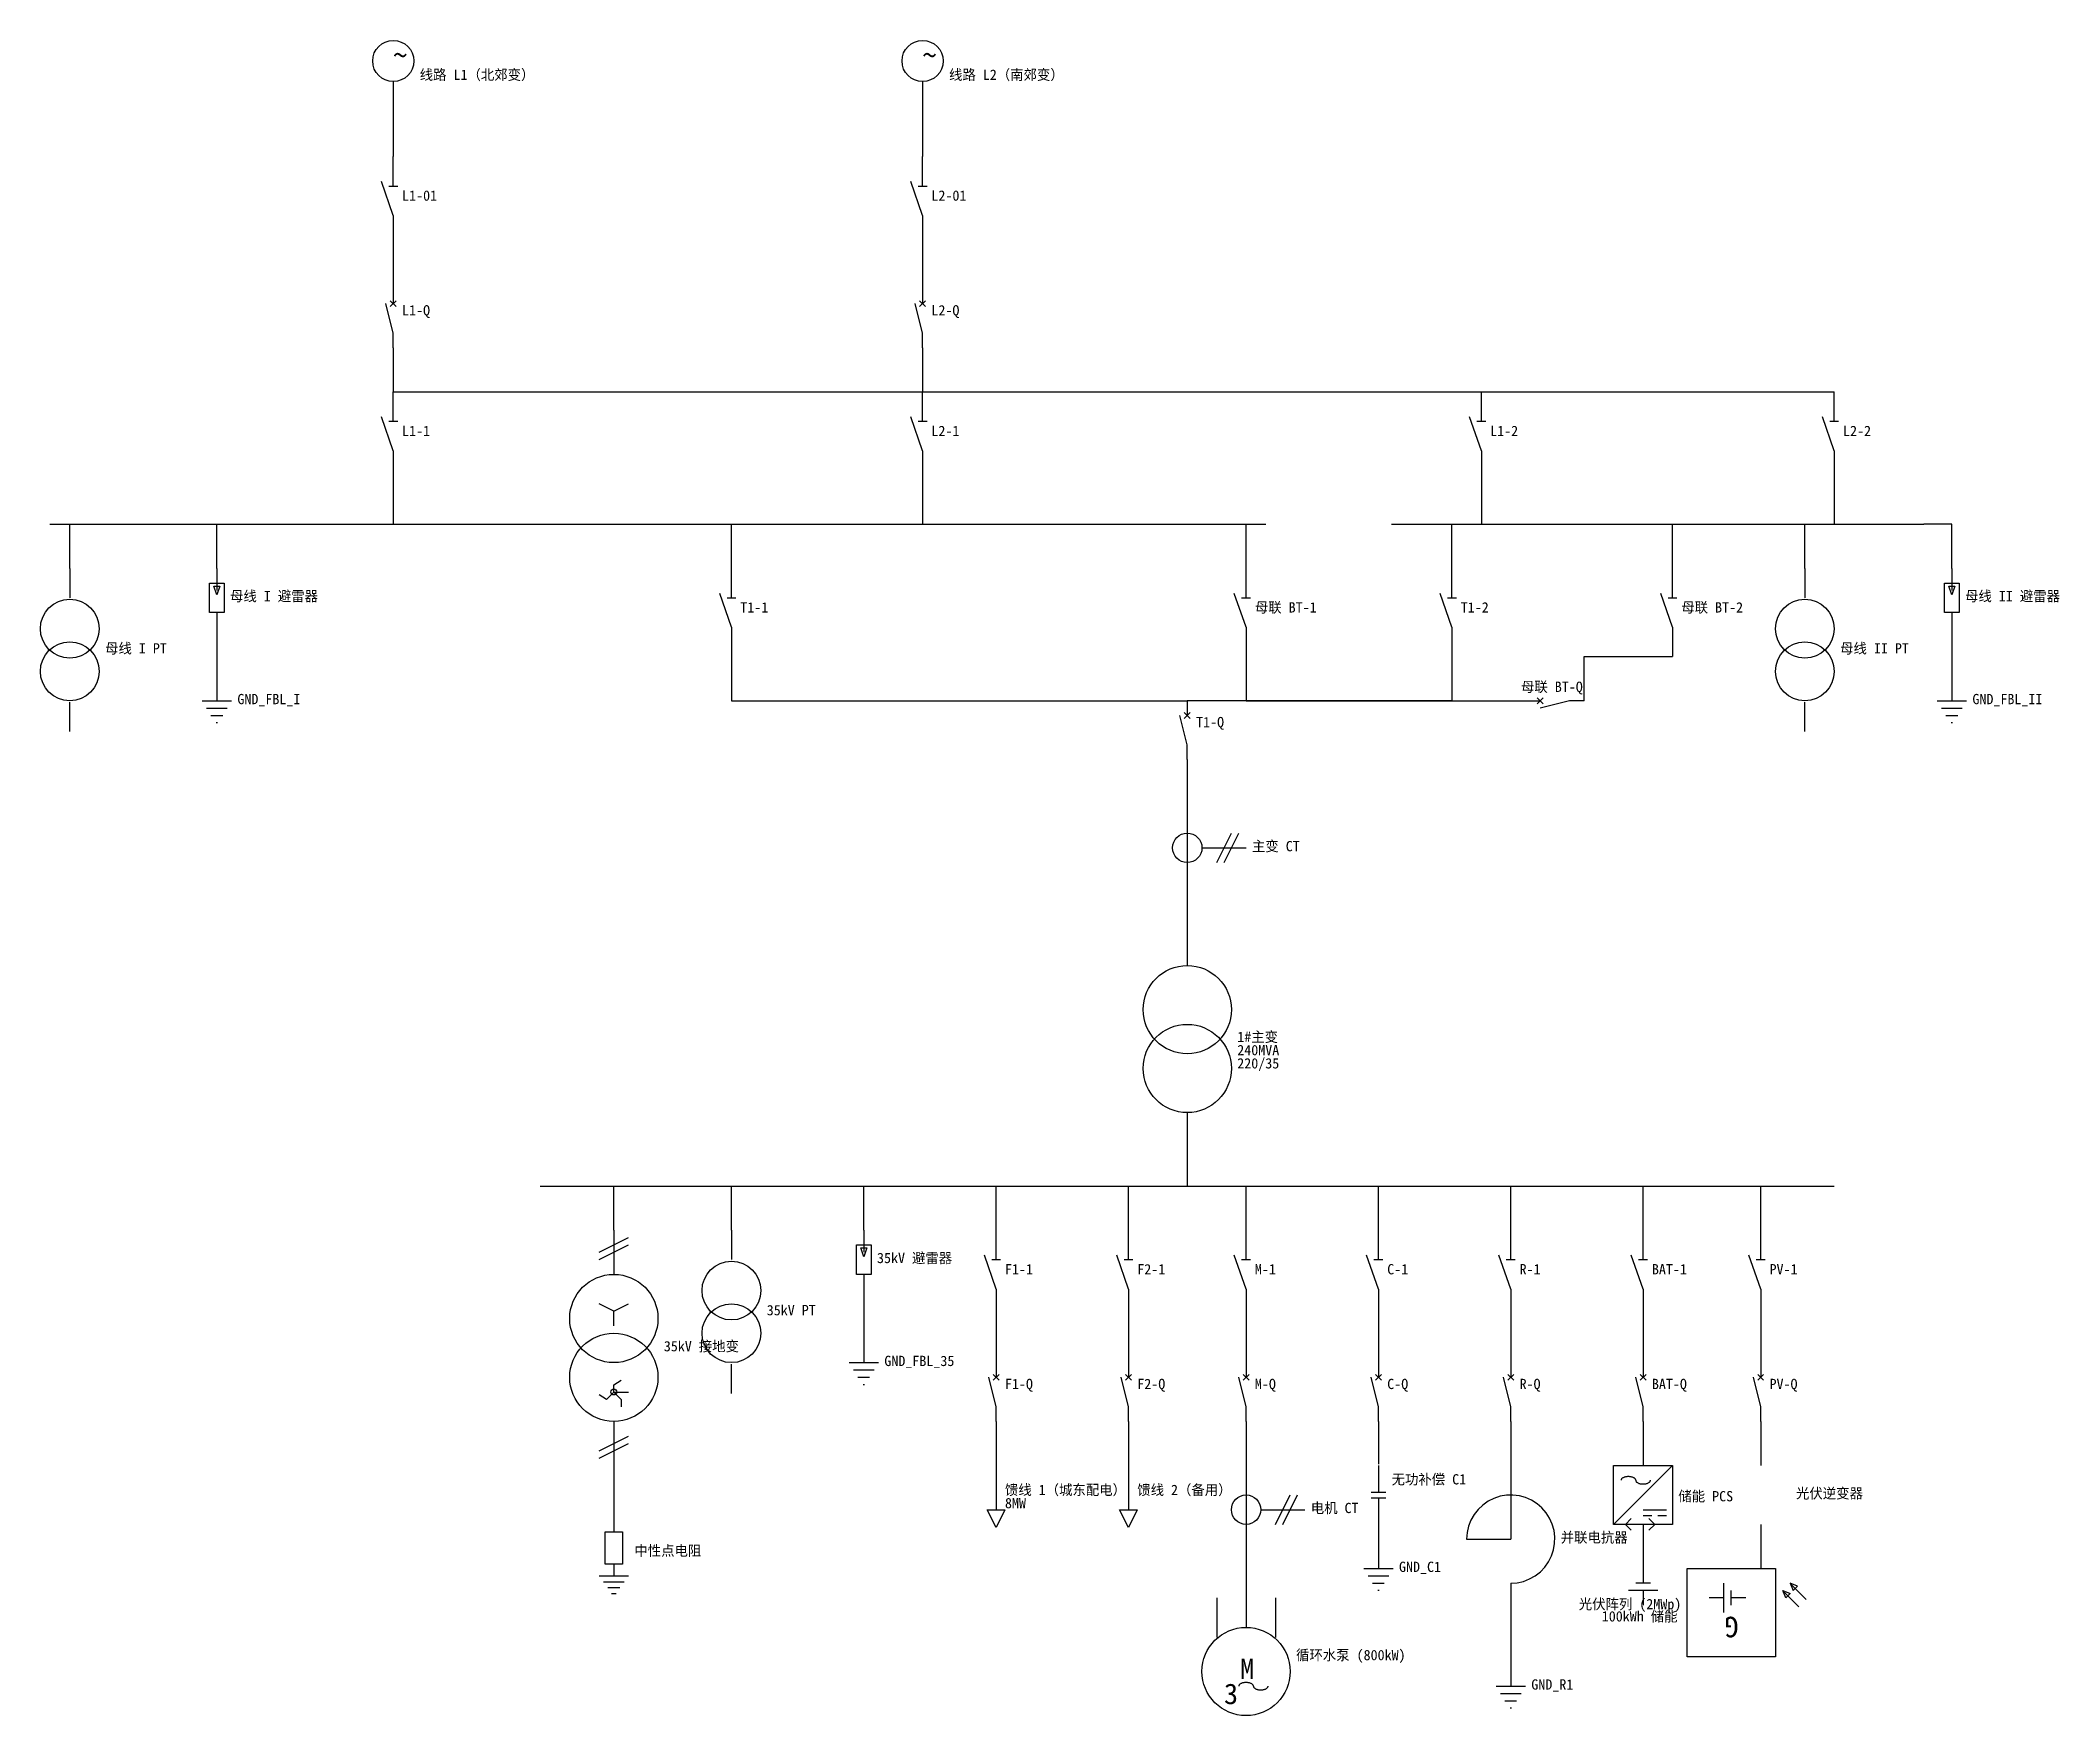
# Model space of a CAD drawing. Extents: x 360 to 1733, y -1030 to 109.
import ezdxf
from ezdxf.enums import TextEntityAlignment as Align

# ---------------------------------------------------------------- set-up
doc = ezdxf.new("R2010")
doc.units = 0
for name, color, linetype in [('ELEMENTS', 7, 'CONTINUOUS'), ('LABELS', 8, 'CONTINUOUS'), ('WIRES', 7, 'CONTINUOUS')]:
    doc.layers.add(name, color=color, linetype=linetype)

msp = doc.modelspace()

# ---------------------------------------------------------------- linework, layer by layer
at = {"layer": 'ELEMENTS'}
for p, q in [((600, 81), (600, 60)), ((960, 81), (960, 60)), ((600, 10), (600, 30)), ((960, 10), (960, 30)), ((600, -10), (592, 13)), ((597, 10), (603, 10)), ((960, -10), (952, 13)), ((957, 10), (963, 10)), ((600, -10), (600, -30)), ((960, -10), (960, -30)), ((602, -72), (598, -68)), ((602, -68), (598, -72)), ((600, -60), (600, -70)), ((962, -72), (958, -68)), ((962, -68), (958, -72)), ((960, -60), (960, -70)), ((600, -150), (600, -130)), ((960, -150), (960, -130)), ((1340, -150), (1340, -130)), ((1580, -150), (1580, -130)), ((600, -170), (592, -147)), ((597, -150), (603, -150)), ((960, -170), (952, -147)), ((957, -150), (963, -150)), ((1340, -170), (1332, -147)), ((1337, -150), (1343, -150)), ((1580, -170), (1572, -147)), ((1577, -150), (1583, -150)), ((600, -170), (600, -190)), ((960, -170), (960, -190)), ((1340, -170), (1340, -190)), ((1580, -170), (1580, -190)), ((380, -250), (380, -270)), ((480, -250), (480, -265)), ((830, -270), (830, -250)), ((1180, -270), (1180, -250)), ((1320, -270), (1320, -250)), ((1470, -270), (1470, -250)), ((1560, -250), (1560, -270)), ((1660, -250), (1660, -265)), ((830, -290), (822, -267)), ((827, -270), (833, -270)), ((1180, -290), (1172, -267)), ((1177, -270), (1183, -270)), ((1320, -290), (1312, -267)), ((1317, -270), (1323, -270)), ((1470, -290), (1462, -267)), ((1467, -270), (1473, -270)), ((480, -280), (480, -290)), ((1660, -280), (1660, -290)), ((830, -290), (830, -310)), ((1180, -290), (1180, -310)), ((1320, -290), (1320, -310)), ((1470, -290), (1470, -310)), ((480, -325), (480, -340)), ((1660, -325), (1660, -340)), ((379.87, -341), (379.87, -361)), ((470, -340), (490, -340)), ((1140, -340), (1140, -350)), ((1370, -340), (1380, -340)), ((1382, -338), (1378, -342)), ((1378, -338), (1382, -342)), ((1559.87, -341), (1559.87, -361)), ((1650, -340), (1670, -340)), ((473, -345), (487, -345)), ((476, -350), (484, -350)), ((480.5, -355), (479.5, -355)), ((1142, -352), (1138, -348)), ((1142, -348), (1138, -352)), ((1653, -345), (1667, -345)), ((1656, -350), (1664, -350)), ((1660.5, -355), (1659.5, -355)), ((1140, -410), (1140, -470)), ((1160, -450), (1170, -430)), ((1165, -450), (1175, -430)), ((1150, -440), (1180, -440)), ((1140, -500), (1140, -520)), ((1140, -620), (1140, -640)), ((750, -700), (750, -730)), ((830, -700), (830, -720)), ((920, -700), (920, -715)), ((1010, -720), (1010, -700)), ((1100, -720), (1100, -700)), ((1180, -720), (1180, -700)), ((1270, -720), (1270, -700)), ((1360, -720), (1360, -700)), ((1450, -720), (1450, -700)), ((1530, -720), (1530, -700)), ((740, -715), (760, -705)), ((740, -720), (760, -710)), ((1010, -740), (1002, -717)), ((1007, -720), (1013, -720)), ((1100, -740), (1092, -717)), ((1097, -720), (1103, -720)), ((1180, -740), (1172, -717)), ((1177, -720), (1183, -720)), ((1270, -740), (1262, -717)), ((1267, -720), (1273, -720)), ((1360, -740), (1352, -717)), ((1357, -720), (1363, -720)), ((1450, -740), (1442, -717)), ((1447, -720), (1453, -720)), ((1530, -740), (1522, -717)), ((1527, -720), (1533, -720)), ((920, -730), (920, -740)), ((1010, -740), (1010, -760)), ((1100, -740), (1100, -760)), ((1180, -740), (1180, -760)), ((1270, -740), (1270, -760)), ((1360, -740), (1360, -760)), ((1450, -740), (1450, -760)), ((1530, -740), (1530, -760)), ((750, -755), (740, -750)), ((750, -755), (760, -750)), ((750, -765), (750, -755)), ((920, -775), (920, -790)), ((829.87, -791), (829.87, -811)), ((910, -790), (930, -790)), ((913, -795), (927, -795)), ((1010, -790), (1010, -800)), ((1100, -790), (1100, -800)), ((1180, -790), (1180, -800)), ((1270, -790), (1270, -800)), ((1360, -790), (1360, -800)), ((1450, -790), (1450, -800)), ((1530, -790), (1530, -800)), ((750, -810), (745, -815)), ((750, -805), (755, -802)), ((750, -810), (750, -805)), ((750, -810), (755, -815)), ((750, -810), (760, -810)), ((916, -800), (924, -800)), ((920.5, -805), (919.5, -805)), ((1012, -802), (1008, -798)), ((1012, -798), (1008, -802)), ((1102, -802), (1098, -798)), ((1102, -798), (1098, -802)), ((1182, -802), (1178, -798)), ((1182, -798), (1178, -802)), ((1272, -802), (1268, -798)), ((1272, -798), (1268, -802)), ((1362, -802), (1358, -798)), ((1362, -798), (1358, -802)), ((1452, -802), (1448, -798)), ((1452, -798), (1448, -802)), ((1532, -802), (1528, -798)), ((1532, -798), (1528, -802)), ((745, -815), (740, -812)), ((755, -815), (755, -820)), ((750, -830), (750, -860)), ((740, -850), (760, -840)), ((740, -855), (760, -845)), ((1010, -860), (1010, -890)), ((1100, -860), (1100, -890)), ((1180, -860), (1180, -920)), ((1270, -860), (1270, -878)), ((1360, -860), (1360, -910)), ((1430, -900), (1470, -860)), ((1265, -878), (1275, -878)), ((750, -890), (750, -905)), ((1190, -890), (1220, -890)), ((1200, -900), (1210, -880)), ((1205, -900), (1215, -880)), ((1265, -882), (1275, -882)), ((1450, -890), (1466, -890)), ((1450, -894), (1456, -894)), ((1460, -894), (1466, -894)), ((1270, -915), (1270, -930)), ((1330, -910), (1360, -910)), ((750, -927), (750, -935)), ((1260, -930), (1280, -930)), ((1450, -930), (1450, -940)), ((740, -935), (760, -935)), ((743, -939), (757, -939)), ((746, -943), (754, -943)), ((748.5, -947), (751.5, -947)), ((1263, -935), (1277, -935)), ((1266, -940), (1274, -940)), ((1270.5, -945), (1269.5, -945)), ((1360, -940), (1360, -960)), ((1460, -945), (1440, -945)), ((1455, -940), (1445, -940)), ((1450, -945), (1450, -955)), ((1505, -960), (1505, -940)), ((1510, -955), (1510, -945)), ((1546, -946), (1556, -956)), ((1551, -941), (1561, -951)), ((1160, -950), (1160, -977)), ((1180, -950), (1180, -970)), ((1200, -950), (1200, -977)), ((1505, -950), (1495, -950)), ((1520, -950), (1510, -950)), ((1360, -995), (1360, -1010)), ((1350, -1010), (1370, -1010)), ((1353, -1015), (1367, -1015)), ((1356, -1020), (1364, -1020)), ((1360.5, -1025), (1359.5, -1025))]:
    msp.add_line(p, q, dxfattribs=at)
for points in [[(600, -100), (600, -90), (595, -70)], [(960, -100), (960, -90), (955, -70)], [(1410, -340), (1400, -340), (1380, -345)], [(1140, -380), (1140, -370), (1135, -350)], [(1010, -830), (1010, -820), (1005, -800)], [(1100, -830), (1100, -820), (1095, -800)], [(1180, -830), (1180, -820), (1175, -800)], [(1270, -830), (1270, -820), (1265, -800)], [(1360, -830), (1360, -820), (1355, -800)], [(1450, -830), (1450, -820), (1445, -800)], [(1530, -830), (1530, -820), (1525, -800)], [(1445, -870), (1444.975924, -869.754957), (1444.903926, -869.512274), (1444.784702, -869.274288), (1444.619398, -869.043291), (1444.409606, -868.821508), (1444.157348, -868.611074), (1443.865052, -868.414017), (1443.535534, -868.232233), (1443.171966, -868.067474), (1442.777851, -867.921326), (1442.356984, -867.795197), (1441.913417, -867.690301), (1441.451423, -867.607649), (1440.975452, -867.548037), (1440.490086, -867.512038), (1440, -867.5), (1439.509914, -867.512038), (1439.024548, -867.548037), (1438.548577, -867.607649), (1438.086583, -867.690301), (1437.643016, -867.795197), (1437.222149, -867.921326), (1436.828034, -868.067474), (1436.464466, -868.232233), (1436.134948, -868.414017), (1435.842652, -868.611074), (1435.590394, -868.821508), (1435.380602, -869.043291), (1435.215298, -869.274288), (1435.096074, -869.512274), (1435.024076, -869.754957), (1435, -870)], [(1445, -870), (1445.024076, -870.245043), (1445.096074, -870.487726), (1445.215298, -870.725712), (1445.380602, -870.956709), (1445.590394, -871.178492), (1445.842652, -871.388926), (1446.134948, -871.585983), (1446.464466, -871.767767), (1446.828034, -871.932526), (1447.222149, -872.078674), (1447.643016, -872.204803), (1448.086583, -872.309699), (1448.548577, -872.392351), (1449.024548, -872.451963), (1449.509914, -872.487962), (1450, -872.5), (1450.490086, -872.487962), (1450.975452, -872.451963), (1451.451423, -872.392351), (1451.913417, -872.309699), (1452.356984, -872.204803), (1452.777851, -872.078674), (1453.171966, -871.932526), (1453.535534, -871.767767), (1453.865052, -871.585983), (1454.157348, -871.388926), (1454.409606, -871.178492), (1454.619398, -870.956709), (1454.784702, -870.725712), (1454.903926, -870.487726), (1454.975924, -870.245043), (1455, -870)], [(1360, -940), (1364.401914, -939.675295), (1368.70854, -938.70821), (1372.826653, -937.119679), (1376.667107, -934.944088), (1380.146769, -932.228534), (1383.190314, -929.031799), (1385.731858, -925.423082), (1387.716386, -921.480503), (1389.100938, -917.289405), (1389.855542, -912.940514), (1389.963864, -908.52797), (1389.423558, -904.14729), (1388.246322, -899.893304), (1386.457638, -895.858098), (1384.096226, -892.129021), (1381.213203, -888.786797), (1377.870979, -885.903774), (1374.141902, -883.542362), (1370.106696, -881.753678), (1365.85271, -880.576442), (1361.47203, -880.036136), (1357.059486, -880.144458), (1352.710595, -880.899062), (1348.519497, -882.283614), (1344.576918, -884.268142), (1340.968201, -886.809686), (1337.771466, -889.853231), (1335.055912, -893.332893), (1332.880321, -897.173347), (1331.29179, -901.29146), (1330.324705, -905.598086), (1330, -910)], [(1442, -896), (1438, -900), (1442, -904)], [(1454, -896), (1458, -900), (1454, -904)], [(1185, -1010), (1184.975924, -1009.754957), (1184.903926, -1009.512274), (1184.784702, -1009.274288), (1184.619398, -1009.043291), (1184.409606, -1008.821508), (1184.157348, -1008.611074), (1183.865052, -1008.414017), (1183.535534, -1008.232233), (1183.171966, -1008.067474), (1182.777851, -1007.921326), (1182.356984, -1007.795197), (1181.913417, -1007.690301), (1181.451423, -1007.607649), (1180.975452, -1007.548037), (1180.490086, -1007.512038), (1180, -1007.5), (1179.509914, -1007.512038), (1179.024548, -1007.548037), (1178.548577, -1007.607649), (1178.086583, -1007.690301), (1177.643016, -1007.795197), (1177.222149, -1007.921326), (1176.828034, -1008.067474), (1176.464466, -1008.232233), (1176.134948, -1008.414017), (1175.842652, -1008.611074), (1175.590394, -1008.821508), (1175.380602, -1009.043291), (1175.215298, -1009.274288), (1175.096074, -1009.512274), (1175.024076, -1009.754957), (1175, -1010)], [(1185, -1010), (1185.024076, -1010.245043), (1185.096074, -1010.487726), (1185.215298, -1010.725712), (1185.380602, -1010.956709), (1185.590394, -1011.178492), (1185.842652, -1011.388926), (1186.134948, -1011.585983), (1186.464466, -1011.767767), (1186.828034, -1011.932526), (1187.222149, -1012.078674), (1187.643016, -1012.204803), (1188.086583, -1012.309699), (1188.548577, -1012.392351), (1189.024548, -1012.451963), (1189.509914, -1012.487962), (1190, -1012.5), (1190.490086, -1012.487962), (1190.975452, -1012.451963), (1191.451423, -1012.392351), (1191.913417, -1012.309699), (1192.356984, -1012.204803), (1192.777851, -1012.078674), (1193.171966, -1011.932526), (1193.535534, -1011.767767), (1193.865052, -1011.585983), (1194.157348, -1011.388926), (1194.409606, -1011.178492), (1194.619398, -1010.956709), (1194.784702, -1010.725712), (1194.903926, -1010.487726), (1194.975924, -1010.245043), (1195, -1010)]]:
    msp.add_lwpolyline(points, dxfattribs=at)
for points in [[(475, -260), (485, -260), (485, -280), (475, -280)], [(1655, -260), (1665, -260), (1665, -280), (1655, -280)], [(478, -262), (482, -262), (480, -268)], [(1658, -262), (1662, -262), (1660, -268)], [(915, -710), (925, -710), (925, -730), (915, -730)], [(918, -712), (922, -712), (920, -718)], [(1430, -860), (1470, -860), (1470, -900), (1430, -900)], [(1004, -890), (1016, -890), (1010, -902)], [(1094, -890), (1106, -890), (1100, -902)], [(744, -905), (756, -905), (756, -927), (744, -927)], [(1540, -990), (1480, -990), (1480, -930), (1540, -930)], [(1550, -947), (1547, -950), (1545, -945)], [(1552, -945), (1555, -942), (1550, -940)]]:
    msp.add_lwpolyline(points, close=True, dxfattribs=at)
for centre, radius in [((600, 95), 14), ((960, 95), 14), ((380, -291), 20), ((1560, -291), 20), ((380, -320), 20), ((1560, -320), 20), ((1140, -440), 10), ((1140, -550), 30), ((1140, -590), 30), ((830, -741), 20), ((750, -760), 30), ((830, -770), 20), ((750, -800), 30), ((750, -810), 2), ((1180, -890), 10), ((1180, -1000), 30)]:
    msp.add_circle(centre, radius, dxfattribs=at)
at = {"layer": 'WIRES'}
for points in [[(600, 60), (600, 30)], [(960, 60), (960, 30)], [(600, -30), (600, -60)], [(960, -30), (960, -60)], [(600, -100), (600, -130)], [(600, -100), (600, -130), (1340, -130)], [(960, -100), (960, -130)], [(960, -100), (960, -130), (1580, -130)], [(600, -190), (600, -220)], [(960, -190), (960, -220)], [(1340, -190), (1340, -220)], [(1580, -190), (1580, -220)], [(366.5, -220), (1193.5, -220)], [(380, -250), (380, -220)], [(480, -250), (480, -220)], [(830, -250), (830, -220)], [(1180, -250), (1180, -220)], [(1279, -220), (1641, -220)], [(1320, -250), (1320, -220)], [(1470, -250), (1470, -220)], [(1560, -250), (1560, -220)], [(1660, -250), (1660, -220), (1641, -220)], [(480, -290), (480, -325)], [(1660, -290), (1660, -325)], [(830, -310), (830, -340), (1140, -340)], [(1320, -310), (1320, -340), (1140, -340)], [(1180, -310), (1180, -340), (1370, -340)], [(1410, -340), (1410, -310), (1470, -310)], [(1140, -380), (1140, -410)], [(1140, -470), (1140, -500)], [(1140, -640), (1140, -670)], [(700, -670), (1580, -670)], [(750, -700), (750, -670)], [(830, -700), (830, -670)], [(920, -700), (920, -670)], [(1010, -700), (1010, -670)], [(1100, -700), (1100, -670)], [(1180, -700), (1180, -670)], [(1270, -700), (1270, -670)], [(1360, -700), (1360, -670)], [(1450, -700), (1450, -670)], [(1530, -700), (1530, -670)], [(920, -740), (920, -775)], [(1010, -760), (1010, -790)], [(1100, -760), (1100, -790)], [(1180, -760), (1180, -790)], [(1270, -760), (1270, -790)], [(1360, -760), (1360, -790)], [(1450, -760), (1450, -790)], [(1530, -760), (1530, -790)], [(1010, -830), (1010, -860)], [(1100, -830), (1100, -860)], [(1180, -830), (1180, -860)], [(1270, -830), (1270, -859)], [(1360, -830), (1360, -860)], [(1450, -830), (1450, -860)], [(1530, -830), (1530, -860)], [(750, -860), (750, -890)], [(1270, -882), (1270, -915)], [(1450, -900), (1450, -930)], [(1530, -900), (1530, -930)], [(1180, -920), (1180, -950)], [(1360, -960), (1360, -995)]]:
    msp.add_lwpolyline(points, dxfattribs=at)

# ---------------------------------------------------------------- texts
at = {"layer": 'ELEMENTS'}
for s, p in [('~', (600, 92)), ('~', (960, 92)), ('M', (1176, -1005.2)), ('3', (1165, -1022.2))]:
    msp.add_text(s, height=14, dxfattribs=at).set_placement(p)
msp.add_text('G', height=14, rotation=180, dxfattribs=at).set_placement((1515, -962.8))
at = {"layer": 'LABELS'}
for s, p in [('线路 L1（北郊变）', (618, 82.166667)), ('线路 L2（南郊变）', (978, 82.166667)), ('L1-01', (606, 0)), ('L2-01', (966, 0)), ('L1-Q', (606, -78)), ('L2-Q', (966, -78)), ('L1-1', (606, -160)), ('L2-1', (966, -160)), ('L1-2', (1346, -160)), ('L2-2', (1586, -160)), ('母线 I 避雷器', (489, -272.333333)), ('T1-1', (836, -280)), ('母联 BT-1', (1186, -280)), ('T1-2', (1326, -280)), ('母联 BT-2', (1476, -280)), ('母线 II 避雷器', (1669, -272.333333)), ('母线 I PT', (404, -307.833333)), ('母线 II PT', (1584, -307.833333)), ('GND_FBL_I', (494, -342.333333)), ('GND_FBL_II', (1674, -342.333333)), ('T1-Q', (1146, -358)), ('主变 CT', (1184, -442.333333)), ('240MVA', (1174, -581)), ('1#主变', (1174, -572)), ('220/35', (1174, -590)), ('35kV 避雷器', (929, -722.333333)), ('F1-1', (1016, -730)), ('F2-1', (1106, -730)), ('M-1', (1186, -730)), ('C-1', (1276, -730)), ('R-1', (1366, -730)), ('BAT-1', (1456, -730)), ('PV-1', (1536, -730)), ('35kV PT', (854, -757.833333)), ('35kV 接地变', (784, -782.333333)), ('GND_FBL_35', (934, -792.333333)), ('F1-Q', (1016, -808)), ('F2-Q', (1106, -808)), ('M-Q', (1186, -808)), ('C-Q', (1276, -808)), ('R-Q', (1366, -808)), ('BAT-Q', (1456, -808)), ('PV-Q', (1536, -808)), ('无功补偿 C1', (1279, -872.833333)), ('馈线 1（城东配电）', (1016, -880)), ('馈线 2（备用）', (1106, -880)), ('储能 PCS', (1474, -884.333333)), ('光伏逆变器', (1554, -882.333333)), ('8MW', (1016, -889)), ('电机 CT', (1224, -892.333333)), ('并联电抗器', (1394, -912.333333)), ('中性点电阻', (764, -921.333333)), ('GND_C1', (1284, -932.333333)), ('循环水泵 (800kW)', (1214, -992.333333)), ('GND_R1', (1374, -1012.333333))]:
    msp.add_text(s, height=7, dxfattribs=at).set_placement(p)
for s, p in [('母联 BT-Q', (1388, -334)), ('100kWh 储能', (1447.666667, -966))]:
    msp.add_text(s, height=7, dxfattribs=at).set_placement(p, align=Align.CENTER)
msp.add_text('光伏阵列 (2MWp)', height=7, dxfattribs=at).set_placement((1476, -957.666667), align=Align.RIGHT)

doc.saveas('drawing.dxf')
